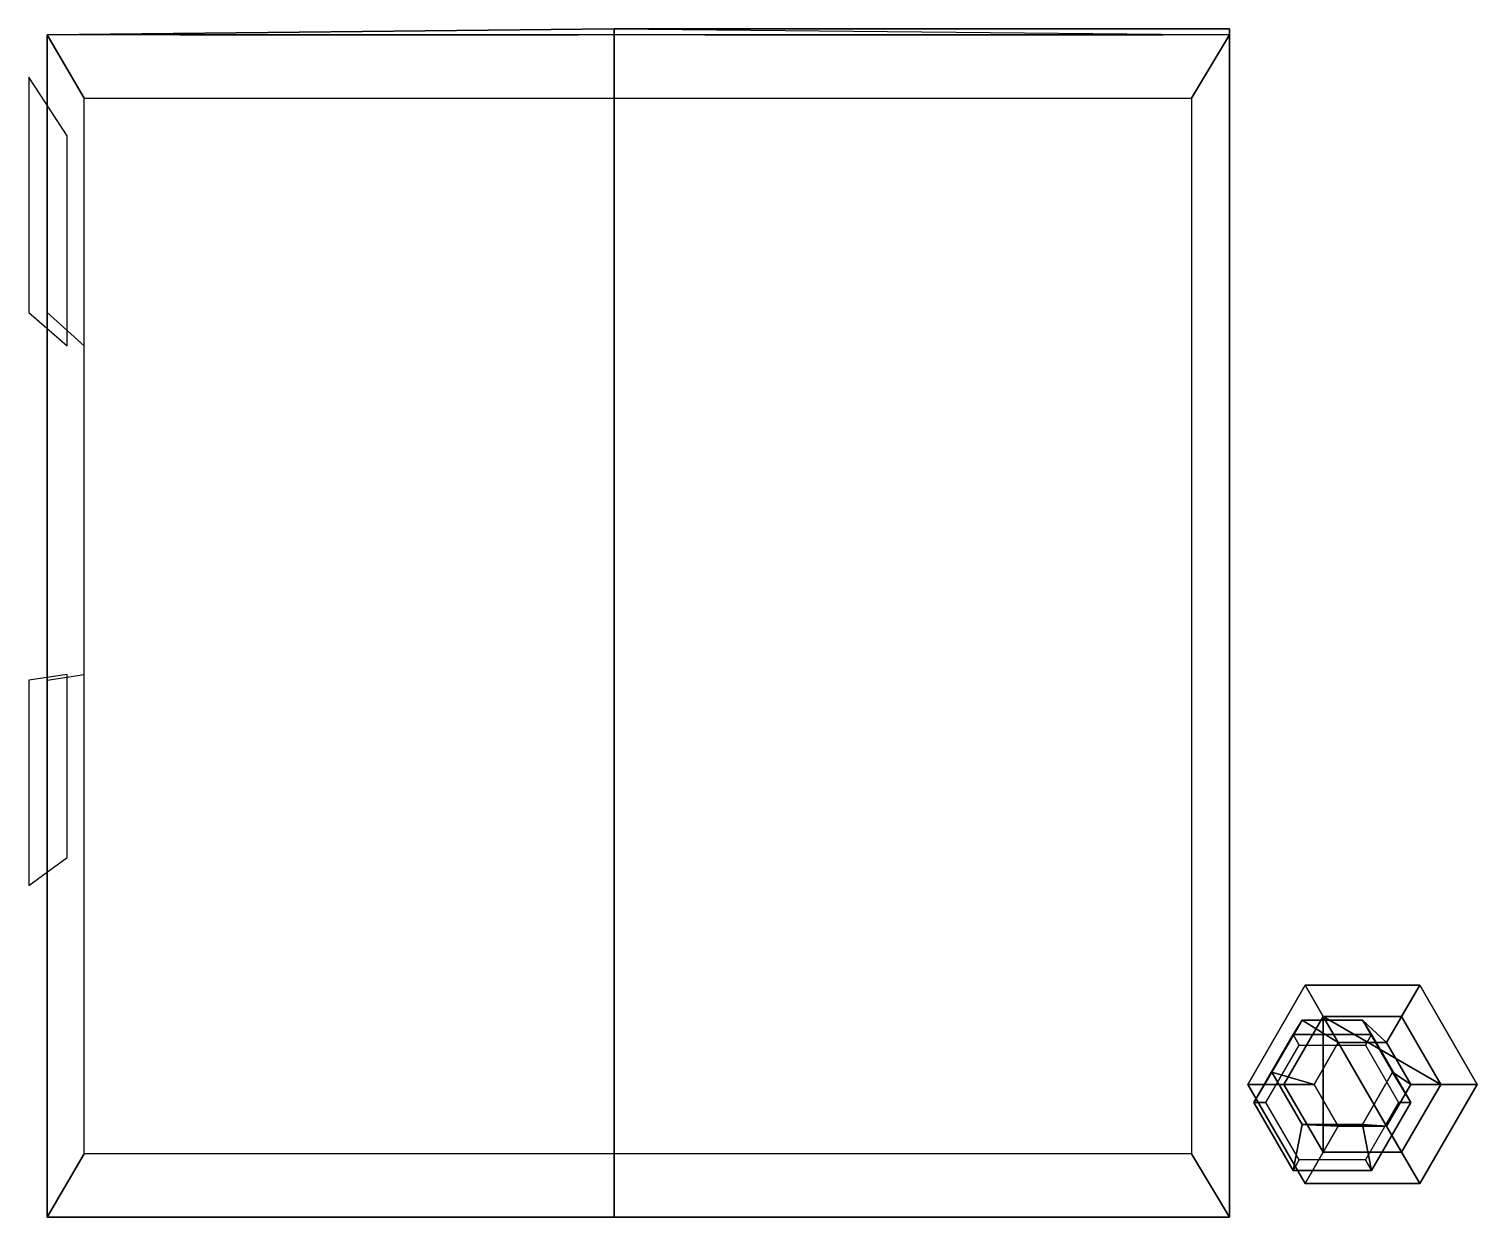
# Model space of a CAD drawing. Header units: metres. Extents: x -322 to 264, y -203 to 278.
import ezdxf

# ---------------------------------------------------------------- set-up
doc = ezdxf.new("R2010")
doc.units = ezdxf.units.M

msp = doc.modelspace()

# ---------------------------------------------------------------- linework, layer by layer
at = {"layer": 'Cheminee', "color": 2}
for points in [[(198.074982, -149.287506, 399.524963), (207.84166, -132.37114, 399.524963), (194.412506, -109.111122, 411.733368), (171.216644, -149.287506, 411.733368)], [(171.216644, -149.287506, 411.733368), (194.412506, -109.111122, 411.733368), (201.737488, -121.798393, 445.916656), (185.866653, -149.287506, 445.916656)], [(207.84166, -132.37114, 399.524963), (227.375, -132.37114, 399.524963), (240.804169, -109.111122, 411.733368), (194.412506, -109.111122, 411.733368)], [(194.412506, -109.111122, 411.733368), (240.804169, -109.111122, 411.733368), (233.479172, -121.798393, 445.916656), (201.737488, -121.798393, 445.916656)], [(227.375, -132.37114, 399.524963), (237.141663, -149.287506, 399.524963), (264, -149.287506, 411.733368), (240.804169, -109.111122, 411.733368)], [(240.804169, -109.111122, 411.733368), (264, -149.287506, 411.733368), (249.350021, -149.287506, 445.916656), (233.479172, -121.798393, 445.916656)], [(201.737488, -121.798393, 445.916656), (201.737488, -176.776611, 445.916656), (185.866653, -149.287506, 445.916656)], [(201.737488, -121.798393, 445.916656), (233.479172, -121.798393, 445.916656), (249.350021, -149.287506, 445.916656)], [(201.737488, -121.798393, 445.916656), (249.350021, -149.287506, 445.916656), (233.479172, -176.776611, 445.916656)], [(201.737488, -121.798393, 445.916656), (233.479172, -176.776611, 445.916656), (201.737488, -176.776611, 445.916656)], [(173.658325, -156.612503, 35.716663), (189.52916, -129.123398, 35.716663), (193.191666, -123.258713, 201.749985), (180.983353, -144.404175, 201.749985)], [(180.983353, -144.404175, 201.749985), (193.191666, -123.258713, 201.749985), (207.84166, -132.37114, 399.524963), (198.074982, -149.287506, 399.524963)], [(189.52916, -129.123398, 35.716663), (221.270828, -129.123398, 35.716663), (217.608353, -123.258713, 201.749985), (193.191666, -123.258713, 201.749985)], [(193.191666, -123.258713, 201.749985), (217.608353, -123.258713, 201.749985), (227.375, -132.37114, 399.524963), (207.84166, -132.37114, 399.524963)], [(221.270828, -129.123398, 35.716663), (237.141663, -156.612503, 35.716663), (229.816666, -144.404175, 201.749985), (217.608353, -123.258713, 201.749985)], [(217.608353, -123.258713, 201.749985), (229.816666, -144.404175, 201.749985), (237.141663, -149.287506, 399.524963), (227.375, -132.37114, 399.524963)], [(178.541656, -156.612503, -18.000002), (191.970825, -133.352509, -18.000002), (189.52916, -129.123398, 35.716663), (173.658325, -156.612503, 35.716663)], [(191.970825, -133.352509, -18.000002), (218.829163, -133.352509, -18.000002), (221.270828, -129.123398, 35.716663), (189.52916, -129.123398, 35.716663)], [(218.829163, -133.352509, -18.000002), (232.258316, -156.612503, -18.000002), (237.141663, -156.612503, 35.716663), (221.270828, -129.123398, 35.716663)], [(189.529175, -184.101593, 35.716663), (173.658325, -156.612503, 35.716663), (180.983353, -144.404175, 201.749985), (193.191666, -165.549622, 201.749985)], [(193.191666, -165.549622, 201.749985), (180.983353, -144.404175, 201.749985), (198.074982, -149.287506, 399.524963), (207.84166, -166.203873, 399.524963)], [(237.141663, -156.612503, 35.716663), (221.270828, -184.101593, 35.716663), (217.608353, -165.549622, 201.749985), (229.816666, -144.404175, 201.749985)], [(229.816666, -144.404175, 201.749985), (217.608353, -165.549622, 201.749985), (227.375, -166.203873, 399.524963), (237.141663, -149.287506, 399.524963)], [(207.84166, -166.203873, 399.524963), (198.074982, -149.287506, 399.524963), (171.216644, -149.287506, 411.733368), (194.412506, -189.463898, 411.733368)], [(194.412506, -189.463898, 411.733368), (171.216644, -149.287506, 411.733368), (185.866653, -149.287506, 445.916656), (201.737488, -176.776611, 445.916656)], [(237.141663, -149.287506, 399.524963), (227.375, -166.203873, 399.524963), (240.804169, -189.463898, 411.733368), (264, -149.287506, 411.733368)], [(264, -149.287506, 411.733368), (240.804169, -189.463898, 411.733368), (233.479172, -176.776611, 445.916656), (249.350021, -149.287506, 445.916656)], [(191.970825, -179.872513, -18.000002), (178.541656, -156.612503, -18.000002), (173.658325, -156.612503, 35.716663), (189.529175, -184.101593, 35.716663)], [(232.258316, -156.612503, -18.000002), (218.829163, -179.872513, -18.000002), (221.270828, -184.101593, 35.716663), (237.141663, -156.612503, 35.716663)], [(221.270828, -184.101593, 35.716663), (189.529175, -184.101593, 35.716663), (193.191666, -165.549622, 201.749985), (217.608353, -165.549622, 201.749985)], [(217.608353, -165.549622, 201.749985), (193.191666, -165.549622, 201.749985), (207.84166, -166.203873, 399.524963), (227.375, -166.203873, 399.524963)], [(227.375, -166.203873, 399.524963), (207.84166, -166.203873, 399.524963), (194.412506, -189.463898, 411.733368), (240.804169, -189.463898, 411.733368)], [(218.829163, -179.872513, -18.000002), (191.970825, -179.872513, -18.000002), (189.529175, -184.101593, 35.716663), (221.270828, -184.101593, 35.716663)], [(240.804169, -189.463898, 411.733368), (194.412506, -189.463898, 411.733368), (201.737488, -176.776611, 445.916656), (233.479172, -176.776611, 445.916656)]]:
    msp.add_3dface(points, dxfattribs=at)
at = {"layer": 'Usine', "color": 1}
for points in [[(-314.674988, -203.004166, 122.099625), (-314.674988, 275.562531, 122.099625), (-85.158333, 278.004181, 227.091354), (-85.158333, -203.004166, 227.091354)], [(-85.158333, 278.004181, 122.099625), (-85.158333, 278.004181, 227.091354), (-314.674988, 275.562531, 122.099625)], [(-314.674988, -203.004166, 122.099625), (-299.687836, -177.394928, -18.000002), (-299.687836, 249.953278, -18.000002), (-314.674988, 275.562531, 122.099625)], [(-314.674988, 275.562531, 122.099625), (-299.687836, 249.953278, -18.000002), (148.438553, 249.953278, -18.000002), (163.891663, 275.562531, 122.099625)], [(-99.808281, 275.562531, 67.458321), (-99.808281, 275.562531, 94.316666), (-260.958344, 275.562531, 94.316666), (-260.958344, 275.562531, 67.458321)], [(-85.158333, 278.004181, 122.099625), (-85.158333, -203.004166, 122.099625), (-85.158333, -203.004166, 227.091354), (-85.158333, 278.004181, 227.091354)], [(-85.158333, 278.004181, 122.099625), (163.891663, 278.004181, 227.091354), (163.891663, -203.004166, 227.091354), (-85.158333, -203.004166, 122.099625)], [(163.891663, 275.562531, 122.099625), (163.891663, 278.004181, 227.091354), (-85.158333, 278.004181, 122.099625)], [(137.03334, 275.562531, 65.016655), (137.03334, 275.562531, 94.316666), (-48.533337, 275.562531, 94.316666), (-48.533337, 275.562531, 65.016655)], [(163.891663, 275.562531, 122.099625), (148.438553, 249.953278, -18.000002), (148.438553, -177.394928, -18.000002), (163.891663, -203.004166, 122.099625)], [(163.891663, -203.004166, 122.099625), (163.891663, -203.004166, 227.091354), (163.891663, 278.004181, 227.091354), (163.891663, 278.004181, 122.099625)], [(-322, 163.245789, 91.875), (-306.546906, 149.657211, -15.558333), (-306.546906, 234.690842, -15.558333), (-322, 258.470856, 91.875023)], [(-299.687836, 16.656042, -15.558333), (-299.687836, 149.657211, -15.558333), (-314.674988, 163.245789, 91.875), (-314.674988, 14.304169, 91.875)], [(-306.546906, -57.475796, -15.558333), (-306.546906, 16.656042, -15.558333), (-322, 14.304169, 91.875), (-322, -68.712494, 91.875023)], [(163.891663, -203.004166, 122.099625), (148.438553, -177.394928, -18.000002), (-299.687836, -177.394928, -18.000002), (-314.674988, -203.004166, 122.099625)], [(-85.158333, -203.004166, 122.099625), (-314.674988, -203.004166, 122.099625), (-85.158333, -203.004166, 227.091354)], [(-287.816681, -203.004166, 77.224991), (-287.816681, -203.004166, 106.525002), (-102.250008, -203.004135, 106.525002), (-102.250008, -203.004135, 77.224991)], [(163.891663, -203.004166, 122.099625), (-85.158333, -203.004166, 122.099625), (163.891663, -203.004166, 227.091354)], [(-50.975071, -203.004135, 79.666672), (-50.975071, -203.004135, 106.525002), (110.174988, -203.00412, 106.525002), (110.174988, -203.00412, 79.666672)]]:
    msp.add_3dface(points, dxfattribs=at)

doc.saveas('drawing.dxf')
